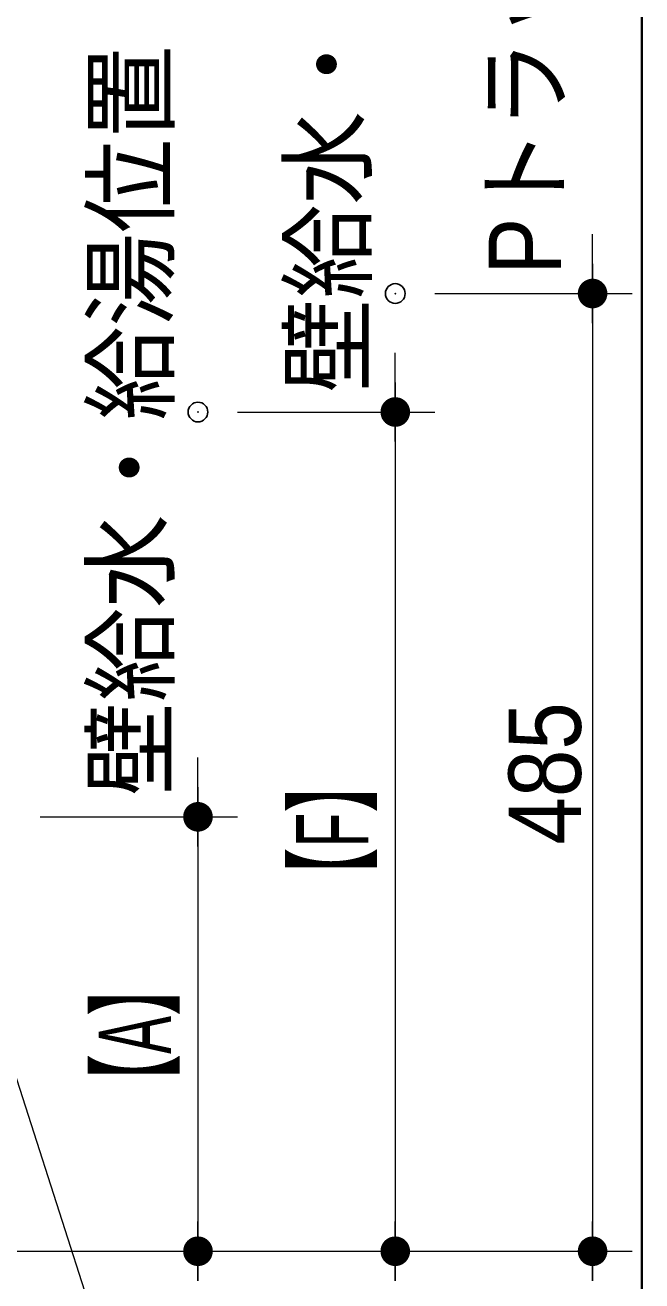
# Model space of a CAD drawing. Units: millimetres, scale not verified. Extents: x -6062 to 6062, y -3045 to 3045.
# Drawn here: x 1900 to 2212, y -2085 to -1449 of the extents above; entities that cross this region are included whole.
import ezdxf
from ezdxf.enums import TextEntityAlignment as Align

# ---------------------------------------------------------------- set-up
doc = ezdxf.new("R2010")
doc.units = ezdxf.units.MM
doc.header["$LTSCALE"] = 20
doc.header["$PDMODE"] = 32
doc.header["$PDSIZE"] = 10
for name, color, linetype, lineweight in [('0-0_1図面枠', 7, 'Continuous', 20), ('0-3_2寸法-1', 7, 'Continuous', 15), ('0-4_0', 7, 'Continuous', 25), ('0-6_2寸法-2', 7, 'Continuous', 15), ('0-7_2寸法-3', 7, 'Continuous', 15)]:
    doc.layers.add(name, color=color, linetype=linetype, lineweight=lineweight)
doc.layers.add('0-5_Defpoints', color=7, linetype='Continuous')
doc.styles.add('ＭＳ Ｐゴシック', font='')
doc.styles.get('ＭＳ Ｐゴシック').set_extended_font_data('MS PGothic')

# ---------------------------------------------------------------- blocks, each defined once
blk = doc.blocks.new('_Dot')
at = {"layer": '0-4_0'}
blk.add_line((-10, 0), (-20, 0), dxfattribs=at)
for points in [[(0, 0), (-5.36, 8.44), (-4.26, 9.05)], [(0, 0), (-4.26, 9.05), (-3.09, 9.51)], [(0, 0), (-3.09, 9.51), (-1.87, 9.82)], [(0, 0), (-1.87, 9.82), (-0.63, 9.98)], [(0, 0), (-0.63, 9.98), (0.63, 9.98)], [(0, 0), (0.63, 9.98), (1.87, 9.82)], [(0, 0), (1.87, 9.82), (3.09, 9.51)], [(0, 0), (3.09, 9.51), (4.26, 9.05)], [(0, 0), (4.26, 9.05), (5.36, 8.44)], [(0, 0), (-10, 0), (-9.92, 1.25)], [(0, 0), (-9.92, -1.25), (-10, 0)], [(0, 0), (-9.92, 1.25), (-9.69, 2.49)], [(0, 0), (-9.69, -2.49), (-9.92, -1.25)], [(0, 0), (-9.69, 2.49), (-9.3, 3.68)], [(0, 0), (-9.3, -3.68), (-9.69, -2.49)], [(0, 0), (-9.3, 3.68), (-8.76, 4.82)], [(0, 0), (-8.76, -4.82), (-9.3, -3.68)], [(0, 0), (-8.76, 4.82), (-8.09, 5.88)], [(0, 0), (-8.09, -5.88), (-8.76, -4.82)], [(0, 0), (-8.09, 5.88), (-7.29, 6.85)], [(0, 0), (-7.29, -6.85), (-8.09, -5.88)], [(0, 0), (-7.29, 6.85), (-6.37, 7.71)], [(0, 0), (-6.37, -7.71), (-7.29, -6.85)], [(0, 0), (-6.37, 7.71), (-5.36, 8.44)], [(0, 0), (-5.36, -8.44), (-6.37, -7.71)], [(0, 0), (-4.26, -9.05), (-5.36, -8.44)], [(0, 0), (-3.09, -9.51), (-4.26, -9.05)], [(0, 0), (-1.87, -9.82), (-3.09, -9.51)], [(0, 0), (-0.63, -9.98), (-1.87, -9.82)], [(0, 0), (0.63, -9.98), (-0.63, -9.98)], [(0, 0), (5.36, 8.44), (6.37, 7.71)], [(0, 0), (6.37, 7.71), (7.29, 6.85)], [(0, 0), (7.29, 6.85), (8.09, 5.88)], [(0, 0), (8.09, 5.88), (8.76, 4.82)], [(0, 0), (8.76, 4.82), (9.3, 3.68)], [(0, 0), (9.3, 3.68), (9.69, 2.49)], [(0, 0), (9.69, 2.49), (9.92, 1.25)], [(0, 0), (9.92, 1.25), (10, 0)], [(0, 0), (1.87, -9.82), (0.63, -9.98)], [(0, 0), (3.09, -9.51), (1.87, -9.82)], [(0, 0), (4.26, -9.05), (3.09, -9.51)], [(0, 0), (5.36, -8.44), (4.26, -9.05)], [(0, 0), (6.37, -7.71), (5.36, -8.44)], [(0, 0), (7.29, -6.85), (6.37, -7.71)], [(0, 0), (8.09, -5.88), (7.29, -6.85)], [(0, 0), (8.76, -4.82), (8.09, -5.88)], [(0, 0), (9.3, -3.68), (8.76, -4.82)], [(0, 0), (9.69, -2.49), (9.3, -3.68)], [(0, 0), (9.92, -1.25), (9.69, -2.49)], [(0, 0), (10, 0), (9.92, -1.25)]]:
    blk.add_solid(points, dxfattribs=at)
blk = doc.blocks.new('グループ-2')
at = {"layer": '0-0_1図面枠', "lineweight": 35}
blk.add_lwpolyline([(-80000, 55400), (80000, 55400), (80000, -55400), (-80000, -55400)], close=True, dxfattribs=at)

msp = doc.modelspace()

# ---------------------------------------------------------------- linework, layer by layer
at = {"layer": '0-3_2寸法-1'}
for p, q in [((2107.5, -1585), (2207.5, -1585)), ((2187.5, -1600.01), (2187.5, -2054.99)), ((2007.5, -1645), (2107.5, -1645)), ((2087.5, -1660.01), (2087.5, -2054.99)), ((1907.5, -1850), (2007.5, -1850)), ((1987.5, -1865.01), (1987.5, -2054.99)), ((1857.5, -2070), (2007.5, -2070)), ((2007.5, -2070), (2107.5, -2070)), ((2107.5, -2070), (2207.5, -2070))]:
    msp.add_line(p, q, dxfattribs=at)
at = {"layer": '0-5_Defpoints'}
for p in [(2087.5, -1585), (1987.5, -1645), (1987.5, -2070), (1987.5, -2070), (1987.5, -2070), (2087.5, -2070), (2187.5, -2070)]:
    msp.add_point(p, dxfattribs=at)
at = {"layer": '0-6_2寸法-2'}
for p, q in [((2187.5, -1569.99), (2187.5, -1554.99)), ((2107.5, -1585), (2207.5, -1585)), ((2187.5, -1585), (2187.5, -2070)), ((2087.5, -1629.99), (2087.5, -1614.99)), ((2007.5, -1645), (2107.5, -1645)), ((2087.5, -1645), (2087.5, -2070)), ((1987.5, -1834.99), (1987.5, -1819.99)), ((1907.5, -1850), (2007.5, -1850)), ((1987.5, -1850), (1987.5, -2070)), ((1857.5, -2070), (2007.5, -2070)), ((2007.5, -2070), (2107.5, -2070)), ((2107.5, -2070), (2207.5, -2070))]:
    msp.add_line(p, q, dxfattribs=at)
at = {"layer": '0-7_2寸法-3'}
msp.add_line((2036.47, -2420), (1791.62, -1659.9), dxfattribs=at)

# ---------------------------------------------------------------- block references
at = {"layer": '0-0_1図面枠', "xscale": 0.05, "yscale": 0.05}
msp.add_blockref('グループ-2', (-1787.5, 0), dxfattribs=at)
at = {"layer": '0-3_2寸法-1', "xscale": 0.7503418, "yscale": 0.7503418}
for p, rotation in [((2187.5, -1585), 90), ((2087.5, -1645), 90), ((1987.5, -1850), 90), ((1987.5, -2070), 270), ((2087.5, -2070), 270), ((2187.5, -2070), 270)]:
    msp.add_blockref('_Dot', p, dxfattribs=dict(at, rotation=rotation))
at = {"layer": '0-6_2寸法-2', "xscale": 0.7503418, "yscale": 0.7503418}
for p, rotation in [((2187.5, -1585), 270), ((2087.5, -1645), 270), ((1987.5, -1850), 270), ((1987.5, -2070), 90), ((2087.5, -2070), 90), ((2187.5, -2070), 90)]:
    msp.add_blockref('_Dot', p, dxfattribs=dict(at, rotation=rotation))

# ---------------------------------------------------------------- texts
at = {"layer": '0-3_2寸法-1', "style": 'ＭＳ Ｐゴシック'}
for s, height, width, p in [('485', 36.66, 0.9, (2192.56, -1864)), ('【F】', 36.69, 0.6, (2084.87, -1895.54)), ('【A】', 36.66, 0.6, (1984.87, -2000.05))]:
    msp.add_text(s, height=height, rotation=90, dxfattribs=dict(at, width=width)).set_placement(p, align=Align.BOTTOM_LEFT)
at = {"layer": '0-6_2寸法-2', "style": 'ＭＳ Ｐゴシック'}
for s, width, p in [('Pトラップ排水位置', 0.9, (2182.52, -1575.42)), ('壁給水・給湯位置', 0.95, (2082.62, -1635.14)), ('壁給水・給湯位置', 0.95, (1982.62, -1839.36))]:
    msp.add_text(s, height=36.66, rotation=90, dxfattribs=dict(at, width=width)).set_placement(p, align=Align.BOTTOM_LEFT)

doc.saveas('drawing.dxf')
